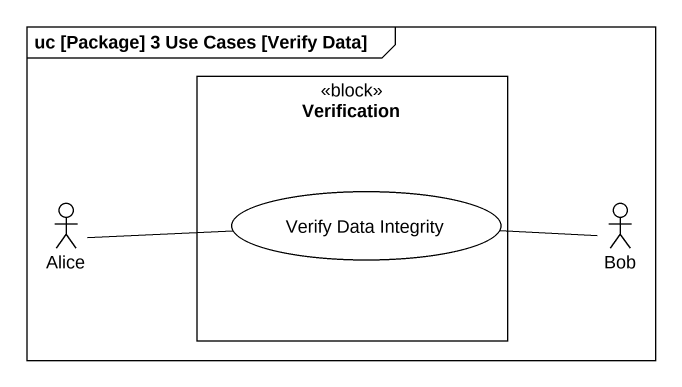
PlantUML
@startuml
mainframe uc [Package] 3 Use Cases [Verify Data]
rectangle Verification <<block>> {
  usecase "Verify Data Integrity" as Verify_Data_Integrity
}
actor Alice
actor Bob
Alice -right- Verify_Data_Integrity
Bob -left- Verify_Data_Integrity
@enduml
